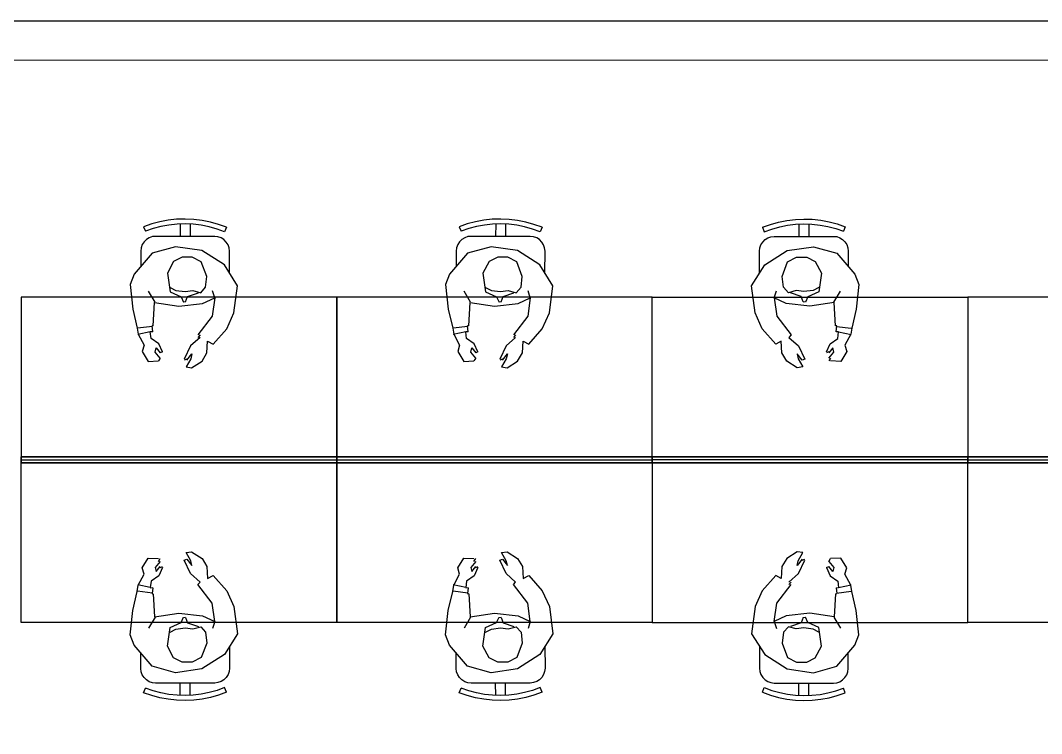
# Model space of a CAD drawing. Extents: x 0 to 23.4, y 0 to 16.5.
# Drawn here: x 16.298 to 17.657, y 12.129 to 13.079 of the extents above; entities that cross this region are included whole.
import ezdxf

# ---------------------------------------------------------------- set-up
doc = ezdxf.new("R2010")
doc.units = 0
doc.layers.get('0').update_dxf_attribs({"linetype": 'CONTINUOUS'})

msp = doc.modelspace()

# ---------------------------------------------------------------- linework, layer by layer
at = {"color": 0}
for points in [[(18.7535, 3.89535), (18.7494, 13.0786), (0.64551, 13.0708), (0.64947, 3.88758), (8.79889, 3.89106)], [(17.0065, 3.89464), (0.64947, 3.88758), (0.64551, 13.0708), (18.7494, 13.0786), (18.7535, 3.89535), (17.2431, 3.89469)], [(18.4871, 13.0782), (16.4976, 13.0774)], [(17.2235, 13.0779), (17.2235, 13.0777)], [(17.2235, 13.0779), (17.2235, 13.0777)], [(17.2367, 13.078), (17.2367, 13.0777)], [(17.2497, 13.078), (17.2497, 13.0777)], [(18.7013, 3.89535), (18.6972, 13.0263), (0.69781, 13.0186), (0.70171, 3.93983), (8.79883, 3.94336)], [(16.5722, 12.8032), (16.5615, 12.8071), (16.5507, 12.8102), (16.5396, 12.8124), (16.5285, 12.8138), (16.5171, 12.8142), (16.5058, 12.8139), (16.4946, 12.8127), (16.4836, 12.8107), (16.4726, 12.8077), (16.4619, 12.804)], [(16.4619, 12.804), (16.4644, 12.7979)], [(16.5697, 12.7972), (16.5596, 12.8009), (16.5492, 12.8038), (16.5386, 12.8059), (16.5279, 12.8072), (16.5171, 12.8077), (16.5064, 12.8073), (16.4956, 12.8062), (16.485, 12.8043), (16.4746, 12.8015), (16.4644, 12.7979)], [(16.5106, 12.8077), (16.5106, 12.7912)], [(16.5237, 12.8077), (16.5236, 12.7912)], [(16.5722, 12.8032), (16.5697, 12.7972)], [(16.9921, 12.8032), (16.9814, 12.8071), (16.9706, 12.8102), (16.9596, 12.8124), (16.9483, 12.8138), (16.9371, 12.8142), (16.9258, 12.8139), (16.9146, 12.8127), (16.9035, 12.8107), (16.8926, 12.8077), (16.8819, 12.804)], [(16.8819, 12.804), (16.8843, 12.7979)], [(16.9896, 12.7972), (16.9794, 12.8009), (16.969, 12.8038), (16.9585, 12.8059), (16.9478, 12.8072), (16.9371, 12.8077), (16.9262, 12.8073), (16.9156, 12.8062), (16.905, 12.8043), (16.8946, 12.8015), (16.8843, 12.7979)], [(16.9306, 12.8077), (16.9304, 12.7912)], [(16.9436, 12.8077), (16.9436, 12.7912)], [(16.9921, 12.8032), (16.9896, 12.7972)], [(17.2856, 12.8032), (17.2961, 12.8071), (17.3069, 12.8102), (17.3181, 12.8124), (17.3293, 12.8138), (17.3406, 12.8142), (17.3518, 12.8139), (17.3631, 12.8127), (17.3742, 12.8106), (17.385, 12.8077), (17.3957, 12.804)], [(17.2856, 12.8032), (17.2879, 12.7972)], [(17.2879, 12.7972), (17.2981, 12.8009), (17.3085, 12.8038), (17.319, 12.8059), (17.3297, 12.8072), (17.3406, 12.8077), (17.3514, 12.8073), (17.3621, 12.8062), (17.3726, 12.8043), (17.3831, 12.8015), (17.3932, 12.7979)], [(17.334, 12.8077), (17.334, 12.7912)], [(17.3471, 12.8077), (17.3472, 12.7912)], [(17.3957, 12.804), (17.3932, 12.7979)], [(16.4778, 12.7912), (16.4735, 12.7908), (16.4693, 12.7893), (16.4656, 12.787), (16.4624, 12.7839), (16.46, 12.7802), (16.4586, 12.776), (16.4581, 12.7716)], [(16.5565, 12.7911), (16.4778, 12.7912)], [(16.5761, 12.7714), (16.5757, 12.7758), (16.5742, 12.7799), (16.5719, 12.7836), (16.5687, 12.7868), (16.565, 12.7891), (16.5608, 12.7906), (16.5565, 12.7911)], [(16.8976, 12.7912), (16.8933, 12.7908), (16.8892, 12.7893), (16.8854, 12.787), (16.8822, 12.7839), (16.88, 12.7802), (16.8785, 12.776), (16.8779, 12.7716)], [(16.9764, 12.7911), (16.8976, 12.7912)], [(16.9961, 12.7714), (16.9956, 12.7758), (16.9942, 12.7799), (16.9918, 12.7836), (16.9887, 12.7868), (16.985, 12.7891), (16.9808, 12.7906), (16.9764, 12.7911)], [(17.2815, 12.7714), (17.2819, 12.7758), (17.2835, 12.7799), (17.2858, 12.7836), (17.2889, 12.7868), (17.2926, 12.7891), (17.2968, 12.7906), (17.3011, 12.7911)], [(17.3011, 12.7911), (17.3799, 12.7912)], [(17.3799, 12.7912), (17.3843, 12.7908), (17.3885, 12.7893), (17.3922, 12.787), (17.3953, 12.7839), (17.3976, 12.7802), (17.399, 12.776), (17.3996, 12.7716)], [(16.5043, 12.7773), (16.4731, 12.7686)], [(16.5393, 12.7724), (16.5043, 12.7773)], [(16.9243, 12.7773), (16.8931, 12.7686)], [(16.9593, 12.7724), (16.9243, 12.7773)], [(17.3183, 12.7724), (17.3533, 12.7773)], [(17.3533, 12.7773), (17.3846, 12.7686)], [(16.4731, 12.7686), (16.4492, 12.7407)], [(16.4581, 12.7716), (16.4581, 12.751)], [(16.5132, 12.7633), (16.5018, 12.7577)], [(16.5267, 12.7633), (16.5132, 12.7633)], [(16.5386, 12.7571), (16.5267, 12.7633)], [(16.5693, 12.7533), (16.5393, 12.7724)], [(16.5761, 12.7424), (16.5761, 12.7714)], [(16.8931, 12.7686), (16.869, 12.7407)], [(16.8779, 12.7716), (16.8779, 12.751)], [(16.9332, 12.7633), (16.9218, 12.7577)], [(16.9467, 12.7633), (16.9332, 12.7633)], [(16.9586, 12.7571), (16.9467, 12.7633)], [(16.9892, 12.7533), (16.9593, 12.7724)], [(16.996, 12.7424), (16.9961, 12.7714)], [(17.2815, 12.7424), (17.2815, 12.7714)], [(17.2885, 12.7533), (17.3183, 12.7724)], [(17.319, 12.7571), (17.331, 12.7633)], [(17.331, 12.7633), (17.3444, 12.7633)], [(17.3444, 12.7633), (17.3558, 12.7577)], [(17.3846, 12.7686), (17.4085, 12.7407)], [(17.3996, 12.7716), (17.3997, 12.751)], [(16.5018, 12.7577), (16.4936, 12.7421)], [(16.5458, 12.7379), (16.5386, 12.7571)], [(16.5867, 12.7254), (16.5693, 12.7533)], [(16.9218, 12.7577), (16.9135, 12.7421)], [(16.9657, 12.7379), (16.9586, 12.7571)], [(17.0067, 12.7254), (16.9892, 12.7533)], [(17.271, 12.7254), (17.2885, 12.7533)], [(17.3118, 12.7379), (17.319, 12.7571)], [(17.3558, 12.7577), (17.364, 12.7421)], [(16.4492, 12.7407), (16.4439, 12.727)], [(16.4936, 12.7421), (16.4971, 12.7173)], [(16.5442, 12.7234), (16.5458, 12.7379)], [(16.869, 12.7407), (16.8637, 12.727)], [(16.9135, 12.7421), (16.9171, 12.7173)], [(16.9642, 12.7234), (16.9657, 12.7379)], [(17.3135, 12.7234), (17.3118, 12.7379)], [(17.364, 12.7421), (17.3606, 12.7173)], [(17.4085, 12.7407), (17.4138, 12.727)], [(16.4439, 12.727), (16.4475, 12.6943)], [(16.4972, 12.7232), (16.5047, 12.7193)], [(16.5378, 12.7162), (16.5442, 12.7234)], [(16.5819, 12.6892), (16.5867, 12.7254)], [(16.8637, 12.727), (16.8674, 12.6943)], [(16.9171, 12.7232), (16.9247, 12.7193)], [(16.9576, 12.7162), (16.9642, 12.7234)], [(17.0019, 12.6892), (17.0067, 12.7254)], [(17.2757, 12.6892), (17.271, 12.7254)], [(17.32, 12.7162), (17.3135, 12.7234)], [(17.3606, 12.7232), (17.3529, 12.7193)], [(17.4138, 12.727), (17.4103, 12.6943)], [(16.7189, 12.7104), (16.2989, 12.7104)], [(16.2989, 12.7104), (16.2989, 12.4939)], [(16.4772, 12.7034), (16.4685, 12.7183)], [(16.4971, 12.7173), (16.5118, 12.7105)], [(16.5047, 12.7193), (16.5171, 12.7176)], [(16.5118, 12.7105), (16.515, 12.7035)], [(16.5171, 12.7176), (16.5272, 12.7189)], [(16.5178, 12.7039), (16.5204, 12.7109)], [(16.5204, 12.7109), (16.5347, 12.716)], [(16.5272, 12.7189), (16.5378, 12.7162)], [(16.5404, 12.7016), (16.5567, 12.7092)], [(16.5567, 12.7092), (16.5531, 12.6848)], [(16.5567, 12.7092), (16.5536, 12.7185)], [(17.1387, 12.7104), (16.7189, 12.7104)], [(16.7189, 12.7104), (16.7189, 12.4939)], [(16.7189, 12.4939), (16.7189, 12.7104)], [(16.8971, 12.7034), (16.8883, 12.7183)], [(16.9171, 12.7173), (16.9317, 12.7105)], [(16.9247, 12.7193), (16.9369, 12.7176)], [(16.9317, 12.7105), (16.9349, 12.7035)], [(16.9369, 12.7176), (16.9472, 12.7189)], [(16.9378, 12.7039), (16.9404, 12.7109)], [(16.9404, 12.7109), (16.9546, 12.716)], [(16.9472, 12.7189), (16.9576, 12.7162)], [(16.9604, 12.7016), (16.9765, 12.7092)], [(16.9765, 12.7092), (16.9731, 12.6848)], [(16.9765, 12.7092), (16.9735, 12.7185)], [(17.1387, 12.4939), (17.1387, 12.7104)], [(17.1387, 12.7104), (17.5587, 12.7104)], [(17.1387, 12.4939), (17.1387, 12.7104)], [(17.301, 12.7092), (17.3042, 12.7185)], [(17.301, 12.7092), (17.3046, 12.6848)], [(17.3172, 12.7016), (17.301, 12.7092)], [(17.3304, 12.7189), (17.32, 12.7162)], [(17.3372, 12.7109), (17.3229, 12.716)], [(17.3406, 12.7176), (17.3304, 12.7189)], [(17.3399, 12.7039), (17.3372, 12.7109)], [(17.3529, 12.7193), (17.3406, 12.7176)], [(17.346, 12.7105), (17.3428, 12.7035)], [(17.3606, 12.7173), (17.346, 12.7105)], [(17.3804, 12.7034), (17.3892, 12.7183)], [(17.9786, 12.7104), (17.5587, 12.7104)], [(17.5587, 12.7104), (17.5587, 12.4939)], [(17.5587, 12.7104), (17.5587, 12.4939)], [(16.4475, 12.6943), (16.4533, 12.6691)], [(16.4747, 12.6722), (16.4765, 12.703)], [(16.4765, 12.703), (16.5089, 12.6982)], [(16.5089, 12.6982), (16.5404, 12.7016)], [(16.5178, 12.7039), (16.515, 12.7035)], [(16.8674, 12.6943), (16.8732, 12.6691)], [(16.8947, 12.6722), (16.8965, 12.703)], [(16.8965, 12.703), (16.9289, 12.6982)], [(16.9289, 12.6982), (16.9604, 12.7016)], [(16.9378, 12.7039), (16.9349, 12.7035)], [(17.3487, 12.6982), (17.3172, 12.7016)], [(17.3428, 12.7039), (17.3399, 12.7035)], [(17.3811, 12.703), (17.3487, 12.6982)], [(17.3829, 12.6722), (17.3811, 12.703)], [(17.4103, 12.6943), (17.4043, 12.6691)], [(16.5531, 12.6848), (16.534, 12.66)], [(16.5724, 12.6683), (16.5819, 12.6892)], [(16.9731, 12.6848), (16.954, 12.66)], [(16.9922, 12.6683), (17.0019, 12.6892)], [(17.2853, 12.6683), (17.2757, 12.6892)], [(17.3046, 12.6848), (17.3236, 12.66)], [(16.4533, 12.6691), (16.4546, 12.6609)], [(16.4735, 12.6713), (16.4539, 12.669)], [(16.4747, 12.6722), (16.4731, 12.672)], [(16.474, 12.6643), (16.4731, 12.672)], [(16.5546, 12.6478), (16.5724, 12.6683)], [(16.8732, 12.6691), (16.8746, 12.6609)], [(16.8935, 12.6713), (16.8738, 12.669)], [(16.8947, 12.6722), (16.8931, 12.672)], [(16.8939, 12.6643), (16.8931, 12.672)], [(16.9746, 12.6478), (16.9922, 12.6683)], [(17.3031, 12.6478), (17.2853, 12.6683)], [(17.3846, 12.6722), (17.3829, 12.672)], [(17.3838, 12.6643), (17.3846, 12.672)], [(17.3842, 12.6713), (17.4037, 12.669)], [(17.4043, 12.6691), (17.4031, 12.6609)], [(16.4707, 12.664), (16.454, 12.6605)], [(16.4546, 12.6609), (16.4624, 12.6463)], [(16.474, 12.6643), (16.4707, 12.664)], [(16.4719, 12.6553), (16.4707, 12.664)], [(16.4819, 12.6482), (16.4719, 12.6553)], [(16.5371, 12.6567), (16.5243, 12.6453)], [(16.5371, 12.66), (16.534, 12.6567)], [(16.8907, 12.664), (16.8739, 12.6605)], [(16.8746, 12.6609), (16.8824, 12.6463)], [(16.8939, 12.6643), (16.8907, 12.664)], [(16.8918, 12.6553), (16.8907, 12.664)], [(16.9019, 12.6482), (16.8918, 12.6553)], [(16.9569, 12.6567), (16.9442, 12.6453)], [(16.9569, 12.66), (16.954, 12.6567)], [(17.3236, 12.66), (17.3207, 12.6567)], [(17.3207, 12.6567), (17.3333, 12.6453)], [(17.3757, 12.6482), (17.3857, 12.6553)], [(17.3869, 12.6643), (17.3838, 12.664)], [(17.3857, 12.6553), (17.3869, 12.664)], [(17.3869, 12.664), (17.4036, 12.6605)], [(17.4031, 12.6609), (17.3953, 12.6463)], [(16.4624, 12.6463), (16.46, 12.6379)], [(16.4772, 12.637), (16.4786, 12.6426)], [(16.4786, 12.6426), (16.4839, 12.6361)], [(16.4869, 12.6375), (16.4819, 12.6482)], [(16.5243, 12.6453), (16.516, 12.6276)], [(16.5461, 12.636), (16.5471, 12.6518)], [(16.5471, 12.6518), (16.5546, 12.6478)], [(16.8824, 12.6463), (16.8799, 12.6379)], [(16.8972, 12.637), (16.8985, 12.6426)], [(16.8985, 12.6426), (16.9039, 12.6361)], [(16.9068, 12.6375), (16.9019, 12.6482)], [(16.9442, 12.6453), (16.936, 12.6276)], [(16.966, 12.636), (16.9669, 12.6518)], [(16.9669, 12.6518), (16.9746, 12.6478)], [(17.3106, 12.6518), (17.3031, 12.6478)], [(17.3115, 12.636), (17.3106, 12.6518)], [(17.3333, 12.6453), (17.3417, 12.6276)], [(17.3707, 12.6375), (17.3757, 12.6482)], [(17.3792, 12.6426), (17.3738, 12.6361)], [(17.3804, 12.637), (17.3792, 12.6426)], [(17.3953, 12.6463), (17.3978, 12.6379)], [(16.46, 12.6379), (16.4681, 12.6248)], [(16.4839, 12.6291), (16.4772, 12.637)], [(16.4839, 12.6291), (16.4815, 12.6255)], [(16.4869, 12.6375), (16.4839, 12.6361)], [(16.5193, 12.6276), (16.516, 12.6263)], [(16.5246, 12.6283), (16.5185, 12.6175)], [(16.5193, 12.6263), (16.5261, 12.6349)], [(16.5261, 12.6349), (16.5246, 12.6283)], [(16.5397, 12.6252), (16.5461, 12.636)], [(16.8799, 12.6379), (16.8881, 12.6248)], [(16.9039, 12.6291), (16.8972, 12.637)], [(16.9039, 12.6291), (16.9014, 12.6255)], [(16.9068, 12.6375), (16.9039, 12.6361)], [(16.9393, 12.6276), (16.936, 12.6263)], [(16.9446, 12.6283), (16.9383, 12.6175)], [(16.9393, 12.6263), (16.9461, 12.6349)], [(16.9461, 12.6349), (16.9446, 12.6283)], [(16.9596, 12.6252), (16.966, 12.636)], [(17.3179, 12.6252), (17.3115, 12.636)], [(17.3315, 12.6349), (17.3331, 12.6283)], [(17.3383, 12.6263), (17.3315, 12.6349)], [(17.3331, 12.6283), (17.3393, 12.6175)], [(17.3417, 12.6276), (17.3383, 12.6263)], [(17.3738, 12.6375), (17.3707, 12.6361)], [(17.3738, 12.6291), (17.3804, 12.637)], [(17.3762, 12.6291), (17.3738, 12.6255)], [(17.3978, 12.6379), (17.3896, 12.6248)], [(16.4681, 12.6248), (16.4815, 12.6255)], [(16.5185, 12.6175), (16.5258, 12.6163)], [(16.5258, 12.6163), (16.5397, 12.6252)], [(16.8881, 12.6248), (16.9014, 12.6255)], [(16.9383, 12.6175), (16.9458, 12.6163)], [(16.9458, 12.6163), (16.9596, 12.6252)], [(17.3318, 12.6163), (17.3179, 12.6252)], [(17.3393, 12.6175), (17.3318, 12.6163)], [(17.3896, 12.6248), (17.3762, 12.6255)], [(16.2989, 12.2773), (16.2989, 12.4939)], [(16.2989, 12.4939), (16.7189, 12.4939)], [(16.2989, 12.4939), (16.7189, 12.4939)], [(16.7189, 12.4978), (16.7189, 12.4939)], [(16.7189, 12.2773), (16.7189, 12.4939)], [(16.7189, 12.4939), (17.1387, 12.4939)], [(16.7189, 12.4939), (17.1387, 12.4939)], [(16.7189, 12.4939), (16.7189, 12.2773)], [(16.7189, 12.4899), (16.7189, 12.4939)], [(17.1387, 12.4978), (17.1387, 12.4939)], [(17.1387, 12.4978), (17.1387, 12.4939)], [(17.1387, 12.4939), (17.1387, 12.2773)], [(17.1387, 12.4899), (17.1387, 12.4939)], [(17.5587, 12.4939), (17.1387, 12.4939)], [(17.1387, 12.4939), (17.1387, 12.2773)], [(17.1387, 12.4899), (17.1387, 12.4939)], [(17.5587, 12.4939), (17.1387, 12.4939)], [(17.5587, 12.2773), (17.5587, 12.4939)], [(17.5587, 12.2773), (17.5587, 12.4939)], [(17.5587, 12.4939), (17.9786, 12.4939)], [(17.5587, 12.4939), (17.9786, 12.4939)], [(16.5185, 12.3702), (16.5258, 12.3714)], [(16.5246, 12.3594), (16.5185, 12.3702)], [(16.5258, 12.3714), (16.5397, 12.3625)], [(16.9383, 12.3702), (16.9458, 12.3714)], [(16.9446, 12.3594), (16.9383, 12.3702)], [(16.9458, 12.3714), (16.9596, 12.3625)], [(17.3318, 12.3714), (17.3179, 12.3625)], [(17.3393, 12.3702), (17.3318, 12.3714)], [(17.3331, 12.3594), (17.3393, 12.3702)], [(16.46, 12.3498), (16.4681, 12.3628)], [(16.4681, 12.3628), (16.4815, 12.3622)], [(16.4839, 12.3586), (16.4772, 12.3506)], [(16.4815, 12.3586), (16.4839, 12.3622)], [(16.516, 12.3601), (16.5193, 12.3614)], [(16.5243, 12.3424), (16.516, 12.3601)], [(16.5193, 12.3614), (16.5261, 12.3529)], [(16.5261, 12.3529), (16.5246, 12.3594)], [(16.5397, 12.3625), (16.5461, 12.3517)], [(16.8799, 12.3498), (16.8881, 12.3628)], [(16.8881, 12.3628), (16.9014, 12.3622)], [(16.9039, 12.3586), (16.8972, 12.3506)], [(16.9014, 12.3586), (16.9039, 12.3622)], [(16.936, 12.3601), (16.9393, 12.3614)], [(16.9442, 12.3424), (16.936, 12.3601)], [(16.9393, 12.3614), (16.9461, 12.3529)], [(16.9461, 12.3529), (16.9446, 12.3594)], [(16.9596, 12.3625), (16.966, 12.3517)], [(17.3179, 12.3625), (17.3115, 12.3517)], [(17.3383, 12.3614), (17.3315, 12.3529)], [(17.3315, 12.3529), (17.3331, 12.3594)], [(17.3333, 12.3424), (17.3417, 12.3601)], [(17.3383, 12.3601), (17.3417, 12.3614)], [(17.3738, 12.3586), (17.3762, 12.3622)], [(17.3738, 12.3586), (17.3804, 12.3506)], [(17.3896, 12.3628), (17.3762, 12.3622)], [(17.3978, 12.3498), (17.3896, 12.3628)], [(16.4546, 12.3268), (16.4624, 12.3414)], [(16.4624, 12.3414), (16.46, 12.3498)], [(16.4772, 12.3506), (16.4786, 12.3451)], [(16.4786, 12.3451), (16.4839, 12.3517)], [(16.4869, 12.3502), (16.4819, 12.3395)], [(16.4839, 12.3502), (16.4869, 12.3517)], [(16.5371, 12.331), (16.5243, 12.3424)], [(16.5461, 12.3517), (16.5471, 12.3359)], [(16.8746, 12.3268), (16.8824, 12.3414)], [(16.8824, 12.3414), (16.8799, 12.3498)], [(16.8972, 12.3506), (16.8985, 12.3451)], [(16.8985, 12.3451), (16.9039, 12.3517)], [(16.9068, 12.3502), (16.9019, 12.3395)], [(16.9039, 12.3502), (16.9068, 12.3517)], [(16.9569, 12.331), (16.9442, 12.3424)], [(16.966, 12.3517), (16.9669, 12.3359)], [(17.3115, 12.3517), (17.3106, 12.3359)], [(17.3207, 12.331), (17.3333, 12.3424)], [(17.3707, 12.3502), (17.3738, 12.3517)], [(17.3707, 12.3502), (17.3757, 12.3395)], [(17.3792, 12.3451), (17.3738, 12.3517)], [(17.3804, 12.3506), (17.3792, 12.3451)], [(17.3953, 12.3414), (17.3978, 12.3498)], [(17.4031, 12.3268), (17.3953, 12.3414)], [(16.4707, 12.3237), (16.454, 12.3272)], [(16.4719, 12.3324), (16.4707, 12.3237)], [(16.4819, 12.3395), (16.4719, 12.3324)], [(16.534, 12.3277), (16.5371, 12.331)], [(16.5531, 12.3028), (16.534, 12.3277)], [(16.5471, 12.3359), (16.5546, 12.3398)], [(16.5546, 12.3398), (16.5724, 12.3193)], [(16.8907, 12.3237), (16.8739, 12.3272)], [(16.8918, 12.3324), (16.8907, 12.3237)], [(16.9019, 12.3395), (16.8918, 12.3324)], [(16.954, 12.3277), (16.9569, 12.331)], [(16.9731, 12.3028), (16.954, 12.3277)], [(16.9669, 12.3359), (16.9746, 12.3398)], [(16.9746, 12.3398), (16.9922, 12.3193)], [(17.3031, 12.3398), (17.2853, 12.3193)], [(17.3106, 12.3359), (17.3031, 12.3398)], [(17.3046, 12.3028), (17.3236, 12.3277)], [(17.3207, 12.3277), (17.3236, 12.331)], [(17.3757, 12.3395), (17.3857, 12.3324)], [(17.3857, 12.3324), (17.3869, 12.3237)], [(17.3869, 12.3237), (17.4036, 12.3272)], [(16.4475, 12.2933), (16.4533, 12.3186)], [(16.4533, 12.3186), (16.4546, 12.3268)], [(16.4735, 12.3163), (16.4539, 12.3187)], [(16.4707, 12.3233), (16.474, 12.3237)], [(16.474, 12.3233), (16.4731, 12.3157)], [(16.4731, 12.3155), (16.4747, 12.3157)], [(16.4747, 12.3155), (16.4765, 12.2847)], [(16.5724, 12.3193), (16.5819, 12.2985)], [(16.8674, 12.2933), (16.8732, 12.3186)], [(16.8732, 12.3186), (16.8746, 12.3268)], [(16.8935, 12.3163), (16.8738, 12.3187)], [(16.8907, 12.3233), (16.8939, 12.3237)], [(16.8939, 12.3233), (16.8931, 12.3157)], [(16.8931, 12.3155), (16.8947, 12.3157)], [(16.8947, 12.3155), (16.8965, 12.2847)], [(16.9922, 12.3193), (17.0019, 12.2985)], [(17.2853, 12.3193), (17.2757, 12.2985)], [(17.3829, 12.3155), (17.3811, 12.2847)], [(17.3829, 12.3155), (17.3846, 12.3157)], [(17.3838, 12.3233), (17.3869, 12.3237)], [(17.3838, 12.3233), (17.3846, 12.3157)], [(17.3842, 12.3163), (17.4037, 12.3187)], [(17.4043, 12.3186), (17.4031, 12.3268)], [(17.4103, 12.2933), (17.4043, 12.3186)], [(16.5567, 12.2785), (16.5531, 12.3028)], [(16.9765, 12.2785), (16.9731, 12.3028)], [(17.301, 12.2785), (17.3046, 12.3028)], [(16.4439, 12.2607), (16.4475, 12.2933)], [(16.4765, 12.2847), (16.5089, 12.2895)], [(16.5089, 12.2895), (16.5404, 12.2861)], [(16.5819, 12.2985), (16.5867, 12.2623)], [(16.8637, 12.2607), (16.8674, 12.2933)], [(16.8965, 12.2847), (16.9289, 12.2895)], [(16.9289, 12.2895), (16.9604, 12.2861)], [(17.0019, 12.2985), (17.0067, 12.2623)], [(17.2757, 12.2985), (17.271, 12.2623)], [(17.3487, 12.2895), (17.3172, 12.2861)], [(17.3811, 12.2847), (17.3487, 12.2895)], [(17.4138, 12.2607), (17.4103, 12.2933)], [(16.7189, 12.2773), (16.2989, 12.2773)], [(16.4772, 12.2843), (16.4685, 12.2695)], [(16.4971, 12.2704), (16.5118, 12.2772)], [(16.5118, 12.2772), (16.515, 12.2842)], [(16.515, 12.2839), (16.5178, 12.2842)], [(16.5178, 12.2839), (16.5204, 12.2768)], [(16.5204, 12.2768), (16.5347, 12.2717)], [(16.5404, 12.2861), (16.5567, 12.2785)], [(16.5567, 12.2785), (16.5536, 12.2692)], [(17.1387, 12.2773), (16.7189, 12.2773)], [(16.8971, 12.2843), (16.8883, 12.2695)], [(16.9171, 12.2704), (16.9317, 12.2772)], [(16.9317, 12.2772), (16.9349, 12.2842)], [(16.9349, 12.2839), (16.9378, 12.2842)], [(16.9378, 12.2839), (16.9404, 12.2768)], [(16.9404, 12.2768), (16.9546, 12.2717)], [(16.9604, 12.2861), (16.9765, 12.2785)], [(16.9765, 12.2785), (16.9735, 12.2692)], [(17.1387, 12.2773), (17.5587, 12.2773)], [(17.3172, 12.2861), (17.301, 12.2785)], [(17.301, 12.2785), (17.3042, 12.2692)], [(17.3372, 12.2768), (17.3229, 12.2717)], [(17.3399, 12.2839), (17.3372, 12.2768)], [(17.3399, 12.2839), (17.3428, 12.2842)], [(17.346, 12.2772), (17.3428, 12.2842)], [(17.3606, 12.2704), (17.346, 12.2772)], [(17.3804, 12.2843), (17.3892, 12.2695)], [(17.9786, 12.2773), (17.5587, 12.2773)], [(16.4492, 12.247), (16.4439, 12.2607)], [(16.4936, 12.2456), (16.4971, 12.2704)], [(16.4972, 12.2644), (16.5047, 12.2684)], [(16.5047, 12.2684), (16.5171, 12.2702)], [(16.5171, 12.2702), (16.5272, 12.2689)], [(16.5272, 12.2689), (16.5378, 12.2715)], [(16.5378, 12.2715), (16.5442, 12.2643)], [(16.5442, 12.2643), (16.5458, 12.2498)], [(16.5867, 12.2623), (16.5693, 12.2344)], [(16.869, 12.247), (16.8637, 12.2607)], [(16.9135, 12.2456), (16.9171, 12.2704)], [(16.9171, 12.2644), (16.9247, 12.2684)], [(16.9247, 12.2684), (16.9369, 12.2702)], [(16.9369, 12.2702), (16.9472, 12.2689)], [(16.9472, 12.2689), (16.9576, 12.2715)], [(16.9576, 12.2715), (16.9642, 12.2643)], [(16.9642, 12.2643), (16.9657, 12.2498)], [(17.0067, 12.2623), (16.9892, 12.2344)], [(17.271, 12.2623), (17.2885, 12.2344)], [(17.3135, 12.2643), (17.3118, 12.2498)], [(17.32, 12.2715), (17.3135, 12.2643)], [(17.3304, 12.2689), (17.32, 12.2715)], [(17.3406, 12.2702), (17.3304, 12.2689)], [(17.3529, 12.2684), (17.3406, 12.2702)], [(17.3606, 12.2644), (17.3529, 12.2684)], [(17.364, 12.2456), (17.3606, 12.2704)], [(17.4085, 12.247), (17.4138, 12.2607)], [(16.4731, 12.2191), (16.4492, 12.247)], [(16.5018, 12.23), (16.4936, 12.2456)], [(16.5458, 12.2498), (16.5386, 12.2306)], [(16.8931, 12.2191), (16.869, 12.247)], [(16.9218, 12.23), (16.9135, 12.2456)], [(16.9657, 12.2498), (16.9586, 12.2306)], [(17.3118, 12.2498), (17.319, 12.2306)], [(17.3558, 12.23), (17.364, 12.2456)], [(17.3846, 12.2191), (17.4085, 12.247)], [(16.4581, 12.2161), (16.4581, 12.2367)], [(16.5693, 12.2344), (16.5393, 12.2153)], [(16.5761, 12.2453), (16.5761, 12.2163)], [(16.8779, 12.2161), (16.8779, 12.2367)], [(16.9892, 12.2344), (16.9593, 12.2153)], [(16.996, 12.2453), (16.9961, 12.2163)], [(17.2815, 12.2453), (17.2815, 12.2163)], [(17.2885, 12.2344), (17.3183, 12.2153)], [(17.3996, 12.2161), (17.3997, 12.2367)], [(16.5043, 12.2104), (16.4731, 12.2191)], [(16.5132, 12.2244), (16.5018, 12.23)], [(16.5267, 12.2244), (16.5132, 12.2244)], [(16.5386, 12.2306), (16.5267, 12.2244)], [(16.9243, 12.2104), (16.8931, 12.2191)], [(16.9332, 12.2244), (16.9218, 12.23)], [(16.9467, 12.2244), (16.9332, 12.2244)], [(16.9586, 12.2306), (16.9467, 12.2244)], [(17.319, 12.2306), (17.331, 12.2244)], [(17.331, 12.2244), (17.3444, 12.2244)], [(17.3444, 12.2244), (17.3558, 12.23)], [(17.3533, 12.2104), (17.3846, 12.2191)], [(16.4778, 12.1965), (16.4735, 12.1969), (16.4693, 12.1984), (16.4656, 12.2007), (16.4624, 12.2038), (16.46, 12.2076), (16.4586, 12.2117), (16.4581, 12.2161)], [(16.5393, 12.2153), (16.5043, 12.2104)], [(16.5761, 12.2163), (16.5757, 12.212), (16.5742, 12.2078), (16.5719, 12.204), (16.5687, 12.201), (16.565, 12.1986), (16.5608, 12.1971), (16.5565, 12.1966)], [(16.8976, 12.1965), (16.8933, 12.1969), (16.8892, 12.1984), (16.8854, 12.2007), (16.8822, 12.2038), (16.88, 12.2076), (16.8785, 12.2117), (16.8779, 12.2161)], [(16.9593, 12.2153), (16.9243, 12.2104)], [(16.9961, 12.2163), (16.9956, 12.212), (16.9942, 12.2078), (16.9918, 12.204), (16.9887, 12.201), (16.985, 12.1986), (16.9808, 12.1971), (16.9764, 12.1966)], [(17.2815, 12.2163), (17.2819, 12.212), (17.2835, 12.2078), (17.2858, 12.204), (17.2889, 12.201), (17.2926, 12.1986), (17.2968, 12.1971), (17.3011, 12.1966)], [(17.3183, 12.2153), (17.3533, 12.2104)], [(17.3799, 12.1965), (17.3843, 12.1969), (17.3885, 12.1984), (17.3922, 12.2007), (17.3953, 12.2038), (17.3976, 12.2076), (17.399, 12.2117), (17.3996, 12.2161)], [(16.5565, 12.1966), (16.4778, 12.1965)], [(16.5106, 12.18), (16.5106, 12.1965)], [(16.5237, 12.18), (16.5236, 12.1966)], [(16.9764, 12.1966), (16.8976, 12.1965)], [(16.9306, 12.18), (16.9304, 12.1965)], [(16.9436, 12.18), (16.9436, 12.1966)], [(17.3011, 12.1966), (17.3799, 12.1965)], [(17.334, 12.18), (17.334, 12.1966)], [(17.3471, 12.18), (17.3472, 12.1965)], [(16.4619, 12.1837), (16.4644, 12.1898)], [(16.5722, 12.1845), (16.5615, 12.1806), (16.5507, 12.1775), (16.5396, 12.1753), (16.5285, 12.1739), (16.5171, 12.1734), (16.5058, 12.1738), (16.4946, 12.175), (16.4836, 12.1771), (16.4726, 12.18), (16.4619, 12.1837)], [(16.5697, 12.1905), (16.5596, 12.1868), (16.5492, 12.1839), (16.5386, 12.1818), (16.5279, 12.1805), (16.5171, 12.18), (16.5064, 12.1803), (16.4956, 12.1815), (16.485, 12.1835), (16.4746, 12.1862), (16.4644, 12.1898)], [(16.5722, 12.1845), (16.5697, 12.1905)], [(16.8819, 12.1837), (16.8843, 12.1898)], [(16.9921, 12.1845), (16.9814, 12.1806), (16.9706, 12.1775), (16.9596, 12.1753), (16.9483, 12.1739), (16.9371, 12.1734), (16.9258, 12.1738), (16.9146, 12.175), (16.9035, 12.1771), (16.8926, 12.18), (16.8819, 12.1837)], [(16.9896, 12.1905), (16.9794, 12.1868), (16.969, 12.1839), (16.9585, 12.1818), (16.9478, 12.1805), (16.9371, 12.18), (16.9262, 12.1803), (16.9156, 12.1815), (16.905, 12.1835), (16.8946, 12.1862), (16.8843, 12.1898)], [(16.9921, 12.1845), (16.9896, 12.1905)], [(17.2856, 12.1845), (17.2879, 12.1905)], [(17.2856, 12.1845), (17.2961, 12.1806), (17.3069, 12.1775), (17.3181, 12.1753), (17.3293, 12.1739), (17.3406, 12.1734), (17.3518, 12.1738), (17.3631, 12.175), (17.3742, 12.1771), (17.385, 12.18), (17.3957, 12.1837)], [(17.2879, 12.1905), (17.2981, 12.1868), (17.3085, 12.1839), (17.319, 12.1818), (17.3297, 12.1805), (17.3406, 12.18), (17.3514, 12.1803), (17.3621, 12.1815), (17.3726, 12.1835), (17.3831, 12.1862), (17.3932, 12.1898)], [(17.3957, 12.1837), (17.3932, 12.1898)]]:
    msp.add_lwpolyline(points, dxfattribs=at)
for points in [[(16.2989, 12.4899), (16.7189, 12.4899), (16.7189, 12.4978), (16.2989, 12.4978), (16.2989, 12.4899)], [(16.2989, 12.4978), (16.7189, 12.4978), (16.7189, 12.4899), (16.2989, 12.4899), (16.2989, 12.4978)], [(16.7189, 12.4899), (17.1387, 12.4899), (17.1387, 12.4978), (16.7189, 12.4978), (16.7189, 12.4899)], [(16.7189, 12.4978), (17.1387, 12.4978), (17.1387, 12.4899), (16.7189, 12.4899), (16.7189, 12.4978)], [(17.5587, 12.4899), (17.1387, 12.4899), (17.1387, 12.4978), (17.5587, 12.4978), (17.5587, 12.4899)], [(17.5587, 12.4978), (17.1387, 12.4978), (17.1387, 12.4899), (17.5587, 12.4899), (17.5587, 12.4978)], [(17.5587, 12.4899), (17.9786, 12.4899), (17.9786, 12.4978), (17.5587, 12.4978), (17.5587, 12.4899)], [(17.5587, 12.4978), (17.9786, 12.4978), (17.9786, 12.4899), (17.5587, 12.4899), (17.5587, 12.4978)]]:
    msp.add_lwpolyline(points, close=True, dxfattribs=at)

doc.saveas('drawing.dxf')
